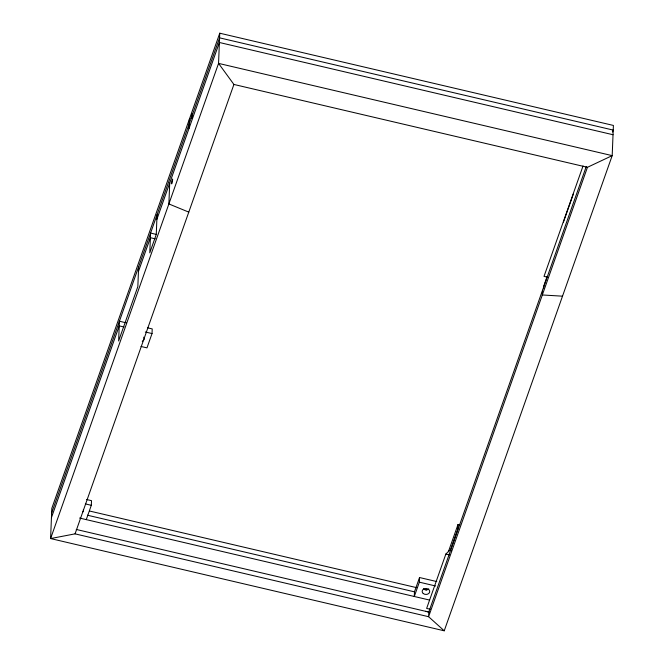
<?xml version="1.0" encoding="UTF-8"?>
<svg xmlns="http://www.w3.org/2000/svg" width="664" height="664" viewBox="0 0 664 664"><rect width="100%" height="100%" fill="white"/><g stroke="black" fill="none" stroke-linecap="round" stroke-linejoin="round"><path stroke-width="1" d="M86.262 519.621L91.317 505.304L91.507 500.664L86.536 499.494M138.635 266.845L137.846 286.582L118.624 340.972L119.412 321.227L126.218 322.82M141.009 346.475L146.968 347.87L152.031 333.56L152.214 328.912L147.425 327.792M157.053 214.746L156.264 234.483L149.782 252.801L150.579 233.064L156.405 234.433M169.718 183.04L168.88 203.939L188.783 212.123M189.041 128.359L189.414 119.072M219.767 33.2L218.556 63.395L50.597 538.562L444.233 630.8L612.191 155.633L613.403 125.438L219.767 33.2L51.809 508.367L50.597 538.562L75.057 533.856L428.595 616.707L444.233 630.8M419.532 577.531L414.477 591.84L414.286 596.488L419.349 582.17L419.532 577.531L436.796 581.573M586.262 166.556L428.786 612.059L428.595 616.707L587.449 167.303L612.191 155.633L218.556 63.395L233.911 84.453L587.449 167.303M459.82 524.975L457.994 524.552L457.811 529.2L450.267 550.539M542.513 290.317L542.322 294.965L562.508 296.177M543.633 288.076L543.716 286.176L547.086 276.631M191.049 118.565C193.008 107.784 192.767 119.213 191.049 118.565L51.618 513.015M192.469 114.557L219.585 37.848L613.221 130.086L612.532 132.028M51.435 517.654L119.23 325.875L124.085 327.012M138.452 271.485L150.388 237.712L155.251 238.849M156.87 219.386L219.394 42.488L613.03 134.734M75.057 533.856L233.911 84.453M451.52 550.672L449.694 550.24L445.868 554.033L426.645 608.423L430.289 609.27M583.058 165.925L544.015 276.373L547.659 277.228M563.412 222.208L573.53 193.589M448.391 551.718L457.994 524.552M145.316 331.983L152.031 333.56M445.868 554.033L449.511 554.888M85.357 503.91L91.317 505.304M419.349 582.17L435.65 585.997M89.615 511.031L416.735 587.681M423.798 589.341L426.827 590.047M87.457 515.214L414.477 591.84M79.547 518.044L429.633 600.082M425.632 611.278L429.276 612.133M76.252 529.449L428.786 612.059M428.77 588.993A3.785 2.988 2.3 0 1 423.416 588.877M83.34 509.637A3.785 2.988 2.3 0 1 82.934 511.894M143.681 337.163A3.785 2.988 2.3 0 1 142.254 341.205M171.345 183.198C172.067 187.04 173.802 172.142 171.345 183.198M423.234 593.516A3.785 2.988 2.3 0 0 429.575 592.321A3.785 2.988 2.3 0 0 424.985 588.561A3.785 2.988 2.3 0 0 423.234 593.516"/></g></svg>
